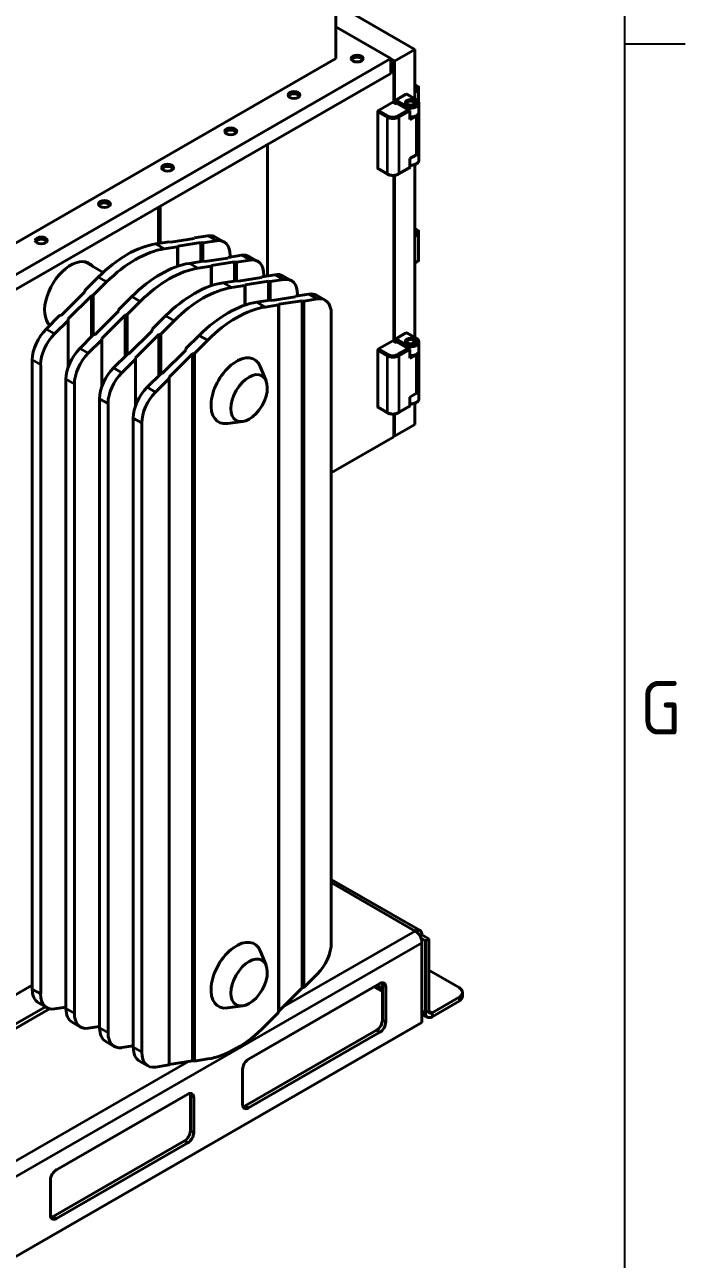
# Model space of a CAD drawing. Header units: millimetres. Extents: x 0 to 4205, y 0 to 2970.
# Drawn here: x 3937.1 to 4122, y 2258.7 to 2604.1 of the extents above; entities that cross this region are included whole.
import ezdxf

# ---------------------------------------------------------------- set-up
doc = ezdxf.new("R2010")
doc.units = ezdxf.units.MM
doc.header["$LTSCALE"] = 5
doc.layers.get('0').update_dxf_attribs({"color": 3, "lineweight": 25})
for name, color, linetype, lineweight in [('가시적인 것(ISO)', 3, 'Continuous', 40), ('가시적인 좁은 것(ISO)', 3, 'Continuous', 35), ('경계(ISO)', 7, 'Continuous', 25)]:
    doc.layers.add(name, color=color, linetype=linetype, lineweight=lineweight)
doc.styles.add('문자 텍스트_M2B', font='isocp.shx')

# ---------------------------------------------------------------- blocks, each defined once
blk = doc.blocks.new('경계 Default Border')
at = {"layer": '경계(ISO)'}
blk.add_line((821, 519.75), (824.4, 519.75), dxfattribs=at)
at = {"layer": '경계(ISO)', "flags": 128}
blk.add_lwpolyline([(20, 20), (20, 574), (821, 574), (821, 20), (20, 20)], dxfattribs=at)
at = {"layer": '경계(ISO)', "color": 2, "insert": (821.878, 481.096), "char_height": 3, "attachment_point": 7, "style": '문자 텍스트_M2B'}
blk.add_mtext('G', dxfattribs=at)

msp = doc.modelspace()

# ---------------------------------------------------------------- linework, layer by layer
at = {"layer": '가시적인 것(ISO)'}
for p, q in [((4024.184, 2594.64), (4024.184, 2661.791)), ((4046.317, 2597.151), (4024.184, 2609.897)), ((4024.184, 2603.517), (4039.599, 2594.64)), ((4024.184, 2594.64), (3924.105, 2537.008)), ((4039.599, 2594.64), (3924.105, 2528.131)), ((4039.599, 2594.64), (4039.599, 2590.47)), ((4039.599, 2594.505), (4040.66, 2593.894)), ((4039.599, 2594.233), (4040.424, 2593.758)), ((4040.66, 2593.894), (4046.317, 2597.151)), ((4046.317, 2583.377), (4046.317, 2597.151)), ((4039.599, 2593.283), (4040.424, 2593.758)), ((4040.424, 2593.758), (4040.424, 2582.314)), ((4040.66, 2582.179), (4040.66, 2593.894)), ((4039.599, 2590.47), (3924.105, 2523.962)), ((4046.883, 2587.001), (4046.317, 2587.328)), ((4040.895, 2582.993), (4043.724, 2584.621)), ((4043.96, 2584.622), (4041.131, 2582.993)), ((4043.724, 2584.621), (4043.841, 2584.554)), ((4044.126, 2584.638), (4046.719, 2583.145)), ((4047.344, 2586.734), (4046.883, 2587.001)), ((4047.377, 2586.677), (4047.377, 2585.758)), ((4047.377, 2582.47), (4047.377, 2585.758)), ((4040.188, 2582.45), (4036.181, 2580.143)), ((4041.131, 2581.907), (4040.188, 2582.45)), ((4040.895, 2582.585), (4040.895, 2582.993)), ((4040.895, 2582.993), (4041.034, 2582.913)), ((4040.895, 2582.585), (4040.895, 2582.043)), ((4041.367, 2582.043), (4041.131, 2581.907)), ((4044.764, 2580.199), (4041.533, 2582.059)), ((4044.428, 2582.584), (4044.192, 2582.447)), ((4045.848, 2582.584), (4046.085, 2582.447)), ((4047.471, 2579.63), (4047.471, 2582.042)), ((4035.946, 2579.735), (4035.946, 2563.929)), ((4044.902, 2577.553), (4044.902, 2580.006)), ((4046.788, 2578.639), (4044.902, 2577.553)), ((4047.471, 2579.589), (4047.471, 2568.689)), ((4005.069, 2570.586), (4005.069, 2533.825)), ((4044.902, 2566.653), (4046.788, 2567.739)), ((4044.902, 2564.2), (4044.902, 2566.653)), ((4047.471, 2566.236), (4047.471, 2568.648)), ((4036.015, 2563.775), (4038.608, 2562.282)), ((4044.764, 2564.007), (4041.769, 2562.282)), ((4046.317, 2516.61), (4046.317, 2564.948)), ((4040.424, 2561.908), (4040.424, 2515.548)), ((4040.66, 2515.412), (4040.66, 2561.93)), ((3975.076, 2542.957), (3975.076, 2553.314)), ((4046.883, 2546.669), (4046.317, 2546.995)), ((4047.344, 2546.402), (4046.883, 2546.669)), ((4047.377, 2546.344), (4047.377, 2545.426)), ((3973.839, 2542.765), (3977.562, 2543.343)), ((3978.079, 2543.251), (3977.562, 2543.343)), ((3984.588, 2544.26), (3978.079, 2543.251)), ((3979.964, 2542.165), (3986.474, 2543.174)), ((3984.633, 2544.439), (3984.588, 2544.26)), ((3984.633, 2544.439), (3988.416, 2545.026)), ((3986.474, 2543.174), (3986.474, 2537.833)), ((3986.474, 2543.174), (3986.99, 2543.082)), ((3990.773, 2543.668), (3986.99, 2543.082)), ((3986.99, 2543.082), (3986.99, 2537.913)), ((3992.917, 2543.327), (3990.56, 2544.684)), ((4047.377, 2538.113), (4047.377, 2545.426)), ((3979.919, 2541.985), (3976.196, 2541.408)), ((3979.919, 2541.985), (3979.964, 2542.165)), ((3979.919, 2536.501), (3979.919, 2541.985)), ((3979.964, 2536.517), (3979.964, 2542.165)), ((3994.016, 2538.83), (3987.507, 2537.821)), ((3994.061, 2539.01), (3994.016, 2538.83)), ((3994.061, 2539.01), (3997.845, 2539.596)), ((3994.651, 2539.101), (3994.651, 2539.499)), ((4002.345, 2537.898), (3999.988, 2539.255)), ((3959.102, 2534.807), (3954.31, 2537.567)), ((3983.267, 2537.336), (3986.99, 2537.913)), ((3989.347, 2536.556), (3985.624, 2535.979)), ((3987.507, 2537.821), (3986.99, 2537.913)), ((3989.347, 2536.556), (3989.393, 2536.735)), ((3989.347, 2531.072), (3989.347, 2536.556)), ((3989.393, 2536.735), (3995.902, 2537.745)), ((3989.393, 2531.087), (3989.393, 2536.735)), ((3995.902, 2537.745), (3995.902, 2532.404)), ((3995.902, 2537.745), (3996.418, 2537.652)), ((4000.202, 2538.239), (3996.418, 2537.652)), ((3996.418, 2537.652), (3996.418, 2532.484)), ((4046.883, 2537.789), (4046.317, 2537.463)), ((4047.344, 2538.056), (4046.883, 2537.789)), ((3953.992, 2529.769), (3957.716, 2533.481)), ((3960.073, 2532.123), (3956.349, 2528.412)), ((3992.695, 2531.907), (3996.418, 2532.484)), ((3996.935, 2532.392), (3996.418, 2532.484)), ((4003.444, 2533.401), (3996.935, 2532.392)), ((3998.821, 2531.306), (4005.33, 2532.315)), ((4003.49, 2533.58), (4003.444, 2533.401)), ((4003.49, 2533.58), (4007.273, 2534.167)), ((4004.079, 2533.672), (4004.079, 2534.07)), ((4005.33, 2532.315), (4005.33, 2526.975)), ((4005.33, 2532.315), (4005.847, 2532.223)), ((4009.63, 2532.81), (4005.847, 2532.223)), ((4005.847, 2532.223), (4005.847, 2527.055)), ((4011.773, 2532.469), (4009.416, 2533.826)), ((3953.947, 2529.354), (3947.438, 2522.866)), ((3953.992, 2529.769), (3953.947, 2529.354)), ((3955.832, 2528.268), (3956.349, 2528.412)), ((3956.349, 2528.412), (3956.349, 2517.293)), ((3998.775, 2531.127), (3995.052, 2530.549)), ((3998.775, 2531.127), (3998.821, 2531.306)), ((3998.775, 2525.643), (3998.775, 2531.127)), ((3998.821, 2525.658), (3998.821, 2531.306)), ((4012.918, 2528.151), (4016.701, 2528.738)), ((4013.507, 2528.243), (4013.507, 2528.64)), ((3949.323, 2521.78), (3955.832, 2528.268)), ((3955.832, 2528.268), (3955.832, 2516.778)), ((3963.42, 2524.34), (3967.144, 2528.051)), ((3969.501, 2526.694), (3965.777, 2522.983)), ((4002.123, 2526.478), (4005.847, 2527.055)), ((4008.204, 2525.698), (4004.48, 2525.12)), ((4006.363, 2526.963), (4005.847, 2527.055)), ((4012.872, 2527.972), (4006.363, 2526.963)), ((4008.204, 2525.698), (4008.249, 2525.877)), ((4008.204, 2327.732), (4008.204, 2525.698)), ((4008.249, 2525.877), (4014.758, 2526.886)), ((4008.249, 2328.147), (4008.249, 2525.877)), ((4012.918, 2528.151), (4012.872, 2527.972)), ((4014.758, 2526.886), (4014.758, 2334.635)), ((4014.758, 2526.886), (4015.275, 2526.794)), ((4019.058, 2527.38), (4015.275, 2526.794)), ((4015.275, 2526.794), (4015.275, 2334.779)), ((4021.201, 2527.039), (4018.844, 2528.397)), ((3943.138, 2518.951), (3946.921, 2522.722)), ((3947.438, 2522.866), (3946.921, 2522.722)), ((3949.278, 2521.365), (3949.323, 2521.78)), ((3949.323, 2508.328), (3949.323, 2521.78)), ((3963.375, 2523.925), (3956.866, 2517.437)), ((3958.751, 2516.351), (3965.261, 2522.839)), ((3963.42, 2524.34), (3963.375, 2523.925)), ((3965.261, 2522.839), (3965.777, 2522.983)), ((3965.261, 2522.839), (3965.261, 2511.348)), ((3965.777, 2522.983), (3965.777, 2511.863)), ((3972.848, 2518.911), (3976.572, 2522.622)), ((4022.935, 2347.185), (4022.935, 2523.211)), ((3944.268, 2520.078), (3944.246, 2520.091)), ((3949.278, 2521.365), (3945.495, 2517.594)), ((3949.278, 2508.196), (3949.278, 2521.365)), ((3972.803, 2518.495), (3966.294, 2512.008)), ((3972.848, 2518.911), (3972.803, 2518.495)), ((3978.929, 2521.265), (3975.205, 2517.554)), ((3952.566, 2513.522), (3956.349, 2517.293)), ((3958.706, 2515.935), (3954.923, 2512.165)), ((3956.866, 2517.437), (3956.349, 2517.293)), ((3958.706, 2515.935), (3958.751, 2516.351)), ((3958.706, 2502.767), (3958.706, 2515.935)), ((3958.751, 2502.899), (3958.751, 2516.351)), ((3968.179, 2510.922), (3974.689, 2517.409)), ((3974.689, 2517.409), (3975.205, 2517.554)), ((3974.689, 2517.409), (3974.689, 2505.919)), ((3975.205, 2517.554), (3975.205, 2506.434)), ((3982.276, 2513.482), (3986, 2517.193)), ((3988.357, 2515.836), (3984.633, 2512.124)), ((4040.188, 2515.684), (4036.181, 2513.376)), ((4041.131, 2515.141), (4040.188, 2515.684)), ((4040.895, 2516.226), (4043.724, 2517.855)), ((4040.895, 2515.819), (4040.895, 2516.226)), ((4040.895, 2516.226), (4041.034, 2516.147)), ((4040.895, 2515.819), (4040.895, 2515.277)), ((4043.96, 2517.856), (4041.131, 2516.227)), ((4041.367, 2515.277), (4041.131, 2515.141)), ((4044.764, 2513.433), (4041.533, 2515.293)), ((4043.724, 2517.855), (4043.841, 2517.787)), ((4044.126, 2517.872), (4046.719, 2516.379)), ((4044.428, 2515.817), (4044.192, 2515.68)), ((4045.848, 2515.817), (4046.085, 2515.68)), ((4047.471, 2512.864), (4047.471, 2515.276)), ((3961.994, 2508.093), (3965.777, 2511.863)), ((3966.294, 2512.008), (3965.777, 2511.863)), ((3982.231, 2513.066), (3975.722, 2506.578)), ((3977.607, 2505.492), (3984.117, 2511.98)), ((3982.276, 2513.482), (3982.231, 2513.066)), ((3984.117, 2511.98), (3984.633, 2512.124)), ((3984.117, 2511.98), (3984.117, 2314.251)), ((3984.633, 2512.124), (3984.633, 2314.158)), ((4035.946, 2512.968), (4035.946, 2497.162)), ((4044.902, 2510.787), (4044.902, 2513.24)), ((4046.788, 2511.873), (4044.902, 2510.787)), ((4047.471, 2512.823), (4047.471, 2501.922)), ((3939.261, 2334.29), (3939.261, 2510.317)), ((3941.618, 2508.959), (3941.618, 2332.933)), ((3968.134, 2510.506), (3964.351, 2506.735)), ((3968.134, 2510.506), (3968.179, 2510.922)), ((3968.134, 2497.338), (3968.134, 2510.506)), ((3968.179, 2497.469), (3968.179, 2510.922)), ((4004.706, 2504.488), (4003.076, 2508.466)), ((3948.689, 2328.861), (3948.689, 2504.887)), ((3971.422, 2502.664), (3975.205, 2506.434)), ((3977.562, 2505.077), (3973.779, 2501.306)), ((3975.722, 2506.578), (3975.205, 2506.434)), ((3977.562, 2505.077), (3977.607, 2505.492)), ((3977.562, 2313.062), (3977.562, 2505.077)), ((3977.607, 2313.241), (3977.607, 2505.492)), ((3951.046, 2503.53), (3951.046, 2327.503)), ((4044.902, 2499.886), (4046.788, 2500.972)), ((4047.471, 2499.47), (4047.471, 2501.881)), ((3958.117, 2323.431), (3958.117, 2499.458)), ((3960.474, 2498.101), (3960.474, 2322.074)), ((4044.902, 2497.434), (4044.902, 2499.886)), ((4046.317, 2492.233), (4046.317, 2498.181)), ((3967.545, 2318.002), (3967.545, 2494.029)), ((4036.015, 2497.009), (4038.608, 2495.516)), ((4040.424, 2495.142), (4040.424, 2488.839)), ((4040.66, 2488.975), (4040.66, 2495.164)), ((4044.764, 2497.241), (4041.769, 2495.516)), ((3969.902, 2492.671), (3969.902, 2316.645)), ((3998.152, 2493.107), (3993.893, 2492.519)), ((4040.66, 2488.975), (4046.317, 2492.233)), ((4022.935, 2478.768), (4040.424, 2488.839)), ((4040.424, 2489.111), (4040.66, 2488.975)), ((4047.765, 2350.67), (4022.935, 2364.968)), ((4047.77, 2349.128), (4048.32, 2349.445)), ((4048.32, 2349.445), (4050.206, 2348.359)), ((4049.263, 2347.816), (4048.07, 2348.503)), ((4048.32, 2347.273), (4048.32, 2324.927)), ((4050.206, 2348.359), (4049.263, 2347.816)), ((4049.263, 2327.65), (4049.263, 2347.816)), ((4050.206, 2328.193), (4050.206, 2348.359)), ((4004.706, 2340.979), (4003.076, 2344.957)), ((4015.275, 2334.779), (4019.058, 2338.55)), ((4058.691, 2334.703), (4050.206, 2339.59)), ((3925.613, 2327.523), (3939.261, 2335.382)), ((3999.765, 2314.679), (4036.535, 2335.853)), ((4037.242, 2325.628), (4037.242, 2335.439)), ((4014.758, 2334.635), (4008.249, 2328.147)), ((4015.275, 2334.779), (4014.758, 2334.635)), ((4034.99, 2334.964), (4037.242, 2333.666)), ((4038.185, 2334.896), (4038.185, 2325.085)), ((4058.691, 2331.989), (4051.149, 2327.645)), ((4059.667, 2333.346), (4059.667, 2332.256)), ((3942.926, 2329.349), (3924.812, 2318.918)), ((3924.812, 2317.692), (3944.109, 2328.804)), ((3943.352, 2329.104), (3940.995, 2330.462)), ((3945.495, 2328.763), (3948.689, 2329.259)), ((3998.152, 2329.597), (3993.893, 2329.01)), ((4008.249, 2328.147), (4008.204, 2327.732)), ((4051.149, 2326.555), (4058.691, 2330.899)), ((4048.32, 2324.927), (3934.24, 2259.232)), ((3952.78, 2323.675), (3950.423, 2325.032)), ((4004.48, 2324.02), (4008.204, 2327.732)), ((4048.32, 2327.287), (4049.818, 2326.425)), ((3954.923, 2323.334), (3958.117, 2323.829)), ((3998.823, 2301.596), (4035.592, 2322.771)), ((4036.535, 2322.228), (3999.765, 2301.053)), ((3962.208, 2318.246), (3959.851, 2319.603)), ((3964.351, 2317.905), (3967.545, 2318.4)), ((3984.633, 2314.158), (3988.357, 2314.736)), ((3971.636, 2312.817), (3969.279, 2314.174)), ((3973.779, 2312.476), (3977.562, 2313.062)), ((3977.607, 2313.241), (3977.562, 2313.062)), ((3984.117, 2314.251), (3977.607, 2313.241)), ((3984.633, 2314.158), (3984.117, 2314.251)), ((3998.116, 2302.011), (3998.116, 2311.822)), ((3946.025, 2283.732), (3982.795, 2304.907)), ((3983.502, 2294.681), (3983.502, 2304.492)), ((3984.445, 2303.949), (3984.445, 2294.139)), ((3945.082, 2270.65), (3981.852, 2291.824)), ((3982.795, 2291.281), (3946.025, 2270.107)), ((3944.375, 2271.064), (3944.375, 2280.875))]:
    msp.add_line(p, q, dxfattribs=at)
for centre, start, end in [((4046.85, 2586.944), 59.92841, 60.06401), ((4047.311, 2586.677), 0, 59.92841), ((4046.85, 2546.611), 59.92841, 60.06401), ((4047.311, 2546.344), 0, 59.92841), ((4047.311, 2538.113), 300.07159, 0)]:
    msp.add_arc(centre, 0.0667, start, end, dxfattribs=at)
for centre, major_axis, ratio in [((4030.171, 2594.64), (-1.667, 0), 0.5758617), ((4012.493, 2584.46), (-1.667, 0), 0.5758617), ((4045.138, 2582.314), (1.5, 0), 0.5758617), ((4045.138, 2582.178), (1, 0), 0.5758617), ((3994.816, 2574.28), (-1.667, 0), 0.5758617), ((3977.138, 2564.1), (-1.667, 0), 0.5758617), ((3959.46, 2553.92), (-1.667, 0), 0.5758617), ((3941.783, 2543.74), (-1.667, 0), 0.5758617), ((4045.138, 2515.548), (1.5, 0), 0.5758617), ((4045.138, 2515.412), (1, 0), 0.5758617), ((3999.954, 2499.647), (-3.591, -6.236), 0.5780931), ((3999.954, 2336.137), (-3.591, -6.236), 0.5780931)]:
    msp.add_ellipse(centre, major_axis=major_axis, ratio=ratio, dxfattribs=at)
for centre, major_axis, ratio, start_param, end_param in [((4030.171, 2594.013), (-1.667, 0), 0.5758617, 3.4742221, 5.9505558), ((4030.171, 2594.013), (1.667, 0), 0.5758617, 0.3326295, 2.8089632), ((4012.493, 2583.833), (-1.667, 0), 0.5758617, 3.4742221, 5.9505558), ((4012.493, 2583.833), (1.667, 0), 0.5758617, 0.3326295, 2.8089632), ((4043.96, 2584.349), (0.166, 0.289), 0.5780931, 0, 0.7834645), ((4041.131, 2582.721), (-0.166, -0.289), 0.5780931, 3.9250571, 5.4958534), ((4041.367, 2581.77), (0.166, 0.289), 0.5780931, 0, 0.7834645), ((4045.138, 2582.178), (-1.333, 0), 0.5758617, 2.4212129, 7.0035651), ((4045.138, 2581.906), (-1.333, 0), 0.5758617, 5.5016397, 6.1047787), ((4044.431, 2580.006), (-0.471, 0), 0.5780931, 3.1415927, 4.712389), ((4045.138, 2581.906), (1.333, 0), 0.5758617, 0.1784066, 0.7815456), ((4036.181, 2579.87), (-0.166, -0.289), 0.5780931, 3.9250571, 5.4958534), ((4045.138, 2579.63), (2.333, 0), 0.5758617, 4.6112011, 6.2831853), ((4045.138, 2579.589), (2.333, 0), 0.5758617, 5.4977871, 6.2983969), ((3994.816, 2573.653), (-1.667, 0), 0.5758617, 3.4742221, 5.9505558), ((3994.816, 2573.653), (1.667, 0), 0.5758617, 0.3326295, 2.8089632), ((4045.138, 2568.648), (2.333, 0), 0.5758617, 5.2899931, 6.2983969), ((4045.138, 2568.689), (2.333, 0), 0.5758617, 5.4977871, 6.2831853), ((3977.138, 2563.473), (-1.667, 0), 0.5758617, 3.4742221, 5.9505558), ((3977.138, 2563.473), (1.667, 0), 0.5758617, 0.3326295, 2.8089632), ((4036.181, 2564.064), (-0.166, -0.289), 0.5780931, 5.4958534, 6.2831853), ((4044.431, 2564.2), (-0.471, 0), 0.5780931, 2.3542608, 3.1415927), ((3959.46, 2553.294), (-1.667, 0), 0.5758617, 3.4742221, 5.9505558), ((3959.46, 2553.294), (1.667, 0), 0.5758617, 0.3326295, 2.8089632), ((3941.783, 2543.114), (-1.667, 0), 0.5758617, 3.4742221, 5.9505558), ((3941.783, 2543.114), (1.667, 0), 0.5758617, 0.3326295, 2.8089632), ((3965.777, 2512.515), (16.634, 28.886), 0.5780931, 0.4343986, 1.1325303), ((3986.401, 2537.463), (4.159, 7.222), 0.5780931, 0, 0.4343986), ((3988.758, 2536.106), (4.159, 7.222), 0.5780931, 5.4958534, 6.7175839), ((3968.134, 2511.158), (-16.634, -28.886), 0.5780931, 3.5759913, 4.274123), ((3995.829, 2532.034), (4.159, 7.222), 0.5780931, 0, 0.4343986), ((3950.032, 2528.395), (-5.157, -8.955), 0.5780931, 2.9211761, 6.135051), ((3949.278, 2528.829), (5.032, 8.738), 0.5780931, 0, 0.0935862), ((3949.278, 2528.829), (5.157, 8.955), 0.5780931, 6.0627687, 6.2102698), ((3975.205, 2507.086), (16.634, 28.886), 0.5780931, 0.4343986, 1.1325303), ((3977.562, 2505.728), (-16.634, -28.886), 0.5780931, 3.5759913, 4.274123), ((3998.186, 2530.676), (4.159, 7.222), 0.5780931, 5.4958534, 6.7175839), ((3984.633, 2501.656), (16.634, 28.886), 0.5780931, 0.4343986, 1.1325303), ((4005.257, 2526.604), (4.159, 7.222), 0.5780931, 0, 0.4343986), ((4007.614, 2525.247), (4.159, 7.222), 0.5780931, 5.4958534, 6.7175839), ((3986.99, 2500.299), (-16.634, -28.886), 0.5780931, 3.5759913, 4.274123), ((4014.685, 2521.175), (4.159, 7.222), 0.5780931, 0, 0.4343986), ((3994.061, 2496.227), (16.634, 28.886), 0.5780931, 0.4343986, 1.1325303), ((3996.418, 2494.87), (-16.634, -28.886), 0.5780931, 3.5759913, 4.274123), ((4017.042, 2519.818), (4.159, 7.222), 0.5780931, 5.4958534, 6.7175839), ((3945.153, 2513.71), (4.159, 7.222), 0.5780931, 1.1325303, 2.3542608), ((3949.278, 2528.829), (-5.032, -8.738), 0.5780931, 6.1895991, 6.2831853), ((3947.51, 2512.353), (-4.159, -7.222), 0.5780931, 4.274123, 5.4958534), ((4041.131, 2515.954), (-0.166, -0.289), 0.5780931, 3.9250571, 5.4958534), ((4041.367, 2515.004), (0.166, 0.289), 0.5780931, 0, 0.7834645), ((4045.138, 2515.412), (-1.333, 0), 0.5758617, 2.4212129, 7.0035651), ((4045.138, 2515.139), (-1.333, 0), 0.5758617, 5.5016397, 6.1047787), ((4043.96, 2517.583), (0.166, 0.289), 0.5780931, 0, 0.7834645), ((4045.138, 2515.139), (1.333, 0), 0.5758617, 0.1784066, 0.7815456), ((3954.581, 2508.281), (4.159, 7.222), 0.5780931, 1.1325303, 2.3542608), ((3956.938, 2506.923), (-4.159, -7.222), 0.5780931, 4.274123, 5.4958534), ((3996.418, 2501.683), (-5.032, -8.738), 0.5780931, 2.7201942, 6.7045838), ((4036.181, 2513.104), (-0.166, -0.289), 0.5780931, 3.9250571, 5.4958534), ((4044.431, 2513.24), (-0.471, 0), 0.5780931, 3.1415927, 4.712389), ((4045.138, 2512.864), (2.333, 0), 0.5758617, 4.6112011, 6.2831853), ((4045.138, 2512.823), (2.333, 0), 0.5758617, 5.4977871, 6.2983969), ((3964.009, 2502.851), (4.159, 7.222), 0.5780931, 1.1325303, 2.3542608), ((3966.366, 2501.494), (-4.159, -7.222), 0.5780931, 4.274123, 5.4958534), ((3973.437, 2497.422), (4.159, 7.222), 0.5780931, 1.1325303, 2.3542608), ((3975.795, 2496.065), (-4.159, -7.222), 0.5780931, 4.274123, 5.4958534), ((4045.138, 2501.881), (2.333, 0), 0.5758617, 5.2899931, 6.2983969), ((4045.138, 2501.922), (2.333, 0), 0.5758617, 5.4977871, 6.2831853), ((4044.431, 2497.434), (-0.471, 0), 0.5780931, 2.3542608, 3.1415927), ((4036.181, 2497.298), (-0.166, -0.289), 0.5780931, 5.4958534, 6.2831853), ((4046.434, 2348.359), (1.331, 2.311), 0.5780931, 5.4958534, 7.0666498), ((4046.434, 2348.359), (1.331, -2.311), 0.5780931, 0.7873319, 2.3581282), ((3996.418, 2338.173), (-5.032, -8.738), 0.5780931, 2.7201942, 6.7045838), ((4017.042, 2343.791), (4.159, 7.222), 0.5780931, 4.274123, 5.4958534), ((4036.535, 2333.946), (1.164, 2.022), 0.5780931, 5.4958534, 7.0666498), ((4035.592, 2334.489), (1.164, 2.022), 0.5780931, 5.4958534, 5.8680848), ((3945.153, 2337.683), (-4.159, -7.222), 0.5780931, 5.4958534, 6.2831853), ((3947.51, 2336.326), (-4.159, -7.222), 0.5780931, 5.4958534, 6.7175839), ((4056.334, 2333.346), (3.333, 0), 0.5758617, 5.4977871, 7.0685835), ((4056.334, 2332.256), (3.333, 0), 0.5758617, 5.4977871, 6.2831853), ((3954.581, 2332.254), (-4.159, -7.222), 0.5780931, 5.4958534, 6.2831853), ((4051.149, 2328.735), (-0.665, -1.155), 0.5780931, 5.4958534, 7.0666498), ((3956.938, 2330.897), (-4.159, -7.222), 0.5780931, 5.4958534, 6.7175839), ((4035.592, 2324.678), (1.164, 2.022), 0.5780931, 3.9250571, 5.4958534), ((4036.535, 2324.135), (-1.164, -2.022), 0.5780931, 0.7834645, 2.3542608), ((4051.149, 2328.735), (-1.331, -2.311), 0.5780931, 5.4958534, 7.0666498), ((3964.009, 2326.825), (-4.159, -7.222), 0.5780931, 5.4958534, 6.2831853), ((3966.366, 2325.467), (-4.159, -7.222), 0.5780931, 5.4958534, 6.7175839), ((3996.418, 2344.986), (16.634, 28.886), 0.5780931, 3.5759913, 4.274123), ((3973.437, 2321.395), (-4.159, -7.222), 0.5780931, 5.4958534, 6.2831853), ((3975.795, 2320.038), (-4.159, -7.222), 0.5780931, 5.4958534, 6.7175839), ((3999.765, 2312.772), (1.164, 2.022), 0.5780931, 0.7834645, 2.3542608), ((3982.795, 2302.999), (1.164, 2.022), 0.5780931, 5.4958534, 7.0666498), ((3981.852, 2303.542), (1.164, 2.022), 0.5780931, 5.4958534, 5.8680848), ((3999.765, 2302.961), (-1.164, -2.022), 0.5780931, 5.4958534, 7.0666498), ((3998.823, 2303.504), (1.164, 2.022), 0.5780931, 3.5566932, 3.9250571), ((3981.852, 2293.731), (1.164, 2.022), 0.5780931, 3.9250571, 5.4958534), ((3982.795, 2293.188), (-1.164, -2.022), 0.5780931, 0.7834645, 2.3542608), ((3946.025, 2281.825), (1.164, 2.022), 0.5780931, 0.7834645, 2.3542608), ((3946.025, 2272.014), (-1.164, -2.022), 0.5780931, 5.4958534, 7.0666498), ((3945.082, 2272.557), (1.164, 2.022), 0.5780931, 3.5566932, 3.9250571)]:
    msp.add_ellipse(centre, major_axis=major_axis, ratio=ratio, start_param=start_param, end_param=end_param, dxfattribs=at)
for points, knots in [([(4046.719, 2583.145), (4046.806, 2583.095), (4046.888, 2583.04), (4047.039, 2582.92), (4047.108, 2582.855), (4047.231, 2582.716), (4047.286, 2582.641), (4047.375, 2582.482), (4047.411, 2582.398), (4047.459, 2582.223), (4047.471, 2582.133), (4047.471, 2582.042)], [0, 0, 0, 0, 0.15707963, 0.15707963, 0.31415927, 0.31415927, 0.4712389, 0.4712389, 0.62831853, 0.62831853, 0.78539816, 0.78539816, 0.78539816, 0.78539816]), ([(4044.902, 2564.758), (4044.909, 2564.758), (4044.915, 2564.758), (4045.169, 2564.743), (4045.419, 2564.753), (4045.905, 2564.822), (4046.139, 2564.88), (4046.572, 2565.044), (4046.77, 2565.15), (4047.104, 2565.405), (4047.241, 2565.555), (4047.417, 2565.873), (4047.465, 2566.036), (4047.471, 2566.214), (4047.471, 2566.225), (4047.471, 2566.236)], [3.8192886, 3.8192886, 3.8192886, 3.8192886, 3.8280029, 3.8280029, 4.1677481, 4.1677481, 4.5083377, 4.5083377, 4.8525934, 4.8525934, 5.1901133, 5.1901133, 5.4784166, 5.4784166, 5.4977871, 5.4977871, 5.4977871, 5.4977871]), ([(4038.608, 2562.282), (4038.782, 2562.182), (4038.978, 2562.101), (4039.396, 2561.978), (4039.618, 2561.937), (4040.072, 2561.895), (4040.304, 2561.895), (4040.759, 2561.937), (4040.981, 2561.978), (4041.399, 2562.101), (4041.595, 2562.182), (4041.769, 2562.282)], [3.1415927, 3.1415927, 3.1415927, 3.1415927, 3.4557519, 3.4557519, 3.7699112, 3.7699112, 4.0840704, 4.0840704, 4.3982297, 4.3982297, 4.712389, 4.712389, 4.712389, 4.712389]), ([(4046.719, 2516.379), (4046.806, 2516.329), (4046.888, 2516.274), (4047.039, 2516.154), (4047.108, 2516.089), (4047.231, 2515.95), (4047.286, 2515.875), (4047.375, 2515.716), (4047.411, 2515.632), (4047.459, 2515.457), (4047.471, 2515.366), (4047.471, 2515.276)], [0, 0, 0, 0, 0.15707963, 0.15707963, 0.31415927, 0.31415927, 0.4712389, 0.4712389, 0.62831853, 0.62831853, 0.78539816, 0.78539816, 0.78539816, 0.78539816]), ([(4044.902, 2497.992), (4044.909, 2497.992), (4044.915, 2497.991), (4045.169, 2497.977), (4045.419, 2497.987), (4045.905, 2498.055), (4046.139, 2498.114), (4046.572, 2498.278), (4046.77, 2498.383), (4047.104, 2498.639), (4047.241, 2498.788), (4047.417, 2499.106), (4047.465, 2499.27), (4047.471, 2499.447), (4047.471, 2499.459), (4047.471, 2499.47)], [3.8192886, 3.8192886, 3.8192886, 3.8192886, 3.8280029, 3.8280029, 4.1677481, 4.1677481, 4.5083377, 4.5083377, 4.8525934, 4.8525934, 5.1901133, 5.1901133, 5.4784166, 5.4784166, 5.4977871, 5.4977871, 5.4977871, 5.4977871]), ([(4038.608, 2495.516), (4038.782, 2495.416), (4038.978, 2495.335), (4039.396, 2495.212), (4039.618, 2495.171), (4040.072, 2495.129), (4040.304, 2495.129), (4040.759, 2495.171), (4040.981, 2495.212), (4041.399, 2495.335), (4041.595, 2495.416), (4041.769, 2495.516)], [3.1415927, 3.1415927, 3.1415927, 3.1415927, 3.4557519, 3.4557519, 3.7699112, 3.7699112, 4.0840704, 4.0840704, 4.3982297, 4.3982297, 4.712389, 4.712389, 4.712389, 4.712389])]:
    msp.add_open_spline(points, degree=3, knots=knots, dxfattribs=at)
at = {"layer": '가시적인 좁은 것(ISO)'}
for p, q in [((4046.85, 2586.998), (4046.317, 2587.305)), ((4046.552, 2583.129), (4043.96, 2584.622)), ((4046.317, 2585.993), (4046.85, 2586.3)), ((4046.317, 2585.938), (4046.883, 2586.265)), ((4047.344, 2585.778), (4046.317, 2585.186)), ((4047.358, 2585.731), (4046.317, 2585.132)), ((4046.85, 2586.3), (4046.85, 2586.998)), ((4047.344, 2585.778), (4046.883, 2586.265)), ((4047.358, 2586.715), (4046.897, 2586.982)), ((4046.897, 2586.284), (4046.897, 2586.982)), ((4047.358, 2585.797), (4046.897, 2586.284)), ((4047.358, 2586.715), (4047.358, 2585.797)), ((4047.358, 2582.511), (4047.358, 2585.731)), ((4043.488, 2581.092), (4040.895, 2582.585)), ((4041.131, 2582.993), (4043.724, 2581.5)), ((4044.431, 2580.278), (4041.367, 2582.043)), ((4044.431, 2580.278), (4041.603, 2578.65)), ((4043.488, 2580.934), (4043.488, 2581.092)), ((4038.538, 2578.241), (4035.946, 2579.735)), ((4036.181, 2580.143), (4038.774, 2578.65)), ((4038.538, 2578.241), (4038.538, 2562.436)), ((4044.902, 2580.006), (4041.838, 2578.241)), ((4041.838, 2578.241), (4041.838, 2562.436)), ((4046.788, 2567.739), (4046.788, 2578.639)), ((4035.946, 2563.929), (4038.538, 2562.436)), ((4041.838, 2562.436), (4044.902, 2564.2)), ((3974.451, 2552.954), (3974.451, 2542.86)), ((4046.85, 2546.666), (4046.317, 2546.973)), ((4046.317, 2545.66), (4046.85, 2545.967)), ((4046.317, 2545.606), (4046.883, 2545.932)), ((4046.85, 2545.967), (4046.85, 2546.666)), ((4047.344, 2545.445), (4046.883, 2545.932)), ((4047.358, 2546.383), (4046.897, 2546.65)), ((4046.897, 2545.951), (4046.897, 2546.65)), ((4047.358, 2545.465), (4046.897, 2545.951)), ((4047.358, 2546.383), (4047.358, 2545.465)), ((3973.839, 2542.765), (3976.196, 2541.408)), ((3988.416, 2545.026), (3990.773, 2543.668)), ((4047.344, 2545.445), (4046.317, 2544.854)), ((4047.358, 2545.399), (4046.317, 2544.799)), ((4047.358, 2538.086), (4047.358, 2545.399)), ((3997.845, 2539.596), (4000.202, 2538.239)), ((3983.267, 2537.336), (3985.624, 2535.979)), ((4046.317, 2537.487), (4047.358, 2538.086)), ((4046.317, 2537.464), (4047.344, 2538.056)), ((4046.883, 2537.789), (4046.317, 2537.463)), ((4047.344, 2538.056), (4046.883, 2537.789)), ((3957.716, 2533.481), (3960.073, 2532.123)), ((3992.695, 2531.907), (3995.052, 2530.549)), ((4007.273, 2534.167), (4009.63, 2532.81)), ((4016.701, 2528.738), (4019.058, 2527.38)), ((3967.144, 2528.051), (3969.501, 2526.694)), ((4002.123, 2526.478), (4004.48, 2525.12)), ((3976.572, 2522.622), (3978.929, 2521.265)), ((3943.138, 2518.951), (3945.495, 2517.594)), ((3986, 2517.193), (3988.357, 2515.836)), ((4043.488, 2514.325), (4040.895, 2515.819)), ((4041.131, 2516.227), (4043.724, 2514.734)), ((4044.431, 2513.512), (4041.367, 2515.277)), ((4046.552, 2516.363), (4043.96, 2517.856)), ((3952.566, 2513.522), (3954.923, 2512.165)), ((4038.538, 2511.475), (4035.946, 2512.968)), ((4036.181, 2513.376), (4038.774, 2511.883)), ((4038.538, 2511.475), (4038.538, 2495.669)), ((4044.431, 2513.512), (4041.603, 2511.883)), ((4044.902, 2513.24), (4041.838, 2511.475)), ((4041.838, 2511.475), (4041.838, 2495.669)), ((4043.488, 2514.167), (4043.488, 2514.325)), ((4046.788, 2500.972), (4046.788, 2511.873)), ((3939.261, 2510.317), (3941.618, 2508.959)), ((3961.994, 2508.093), (3964.351, 2506.735)), ((3948.689, 2504.887), (3951.046, 2503.53)), ((3971.422, 2502.664), (3973.779, 2501.306)), ((3958.117, 2499.458), (3960.474, 2498.101)), ((4041.838, 2495.669), (4044.902, 2497.434)), ((3967.545, 2494.029), (3969.902, 2492.671)), ((4035.946, 2497.162), (4038.538, 2495.669)), ((4046.434, 2350.539), (4022.935, 2364.071)), ((4009.204, 2329.099), (4046.434, 2350.539)), ((4048.32, 2347.273), (3934.24, 2281.579)), ((4035.776, 2335.416), (4037.242, 2334.572)), ((4037.242, 2335.439), (4038.185, 2334.896)), ((3939.261, 2334.29), (3941.618, 2332.933)), ((4058.691, 2331.989), (4058.691, 2330.899)), ((3948.689, 2328.861), (3951.046, 2327.503)), ((4048.32, 2328.193), (4049.263, 2327.65)), ((4049.263, 2327.65), (4050.206, 2328.193)), ((4050.206, 2328.188), (4051.149, 2327.645)), ((4037.242, 2325.628), (4038.185, 2325.085)), ((4051.149, 2327.645), (4051.149, 2326.555)), ((3958.117, 2323.431), (3960.474, 2322.074)), ((4035.592, 2322.771), (4036.535, 2322.228)), ((3967.545, 2318.002), (3969.902, 2316.645)), ((3932.355, 2284.845), (3983.162, 2314.103)), ((3983.502, 2304.492), (3984.445, 2303.949)), ((3998.823, 2301.596), (3999.765, 2301.053)), ((3983.502, 2294.681), (3984.445, 2294.139)), ((3981.852, 2291.824), (3982.795, 2291.281)), ((3945.082, 2270.65), (3946.025, 2270.107))]:
    msp.add_line(p, q, dxfattribs=at)
for centre, major_axis, ratio, start_param, end_param in [((4046.85, 2586.944), (0.0333, 0.0578), 0.5780931, 0, 0.7834645), ((4046.85, 2586.944), (0.0667, 0), 0.8175471, 0.7853982, 1.5707963), ((4046.85, 2586.245), (0.0333, -0.0578), 0.5780931, 1.57273, 2.3581282), ((4046.85, 2586.245), (0.0667, 0), 0.8175471, 0.7853982, 1.5707963), ((4046.85, 2586.944), (0.0334, 0.0577), 0.6205787, 5.7371691, 6.2831853), ((4046.85, 2586.245), (0.0484, 0.0458), 0.1609789, 5.3098761, 5.8579045), ((4047.311, 2586.677), (0.0334, 0.0577), 0.6205787, 5.7371691, 6.2831853), ((4047.311, 2585.758), (0.0484, 0.0458), 0.1609789, 5.3098761, 5.8579045), ((4047.311, 2585.758), (-0.0333, 0.0578), 0.5780931, 3.9289245, 4.7143227), ((4047.311, 2586.677), (0.0667, 0), 0.8175471, 0, 0.7853982), ((4047.311, 2585.758), (0.0667, 0), 0.8175471, 0, 0.7853982), ((4047.311, 2585.758), (0.0667, 0), 0.5758617, 5.4977871, 6.2831853), ((4045.138, 2582.042), (2.333, 0), 0.5758617, 3.9269908, 6.2831853), ((4043.724, 2581.228), (0.166, 0.289), 0.5780931, 0.7834645, 2.3542608), ((4046.552, 2582.856), (0.166, 0.289), 0.5780931, 0, 0.7834645), ((4038.774, 2578.377), (-0.166, -0.289), 0.5780931, 3.9250571, 5.4958534), ((4040.188, 2579.192), (-2.333, 0), 0.5758617, 0.7853982, 2.3561945), ((4040.188, 2579.464), (-2, 0), 0.5758617, 0.7853982, 2.3561945), ((4041.603, 2578.377), (0.166, -0.289), 0.5780931, 0.7873319, 2.3581282), ((4045.138, 2566.236), (2.333, 0), 0.5758617, 4.6112011, 6.2831853), ((4038.774, 2562.571), (-0.166, -0.289), 0.5780931, 5.4958534, 6.2831853), ((4040.188, 2563.386), (2.333, 0), 0.5758617, 3.9269908, 5.4977871), ((4041.603, 2562.571), (0.166, -0.289), 0.5780931, 0, 0.7873319), ((4046.85, 2546.611), (0.0333, 0.0578), 0.5780931, 0, 0.7834645), ((4046.85, 2546.611), (0.0667, 0), 0.8175471, 0.7853982, 1.5707963), ((4046.85, 2545.913), (0.0333, -0.0578), 0.5780931, 1.57273, 2.3581282), ((4046.85, 2545.913), (0.0667, 0), 0.8175471, 0.7853982, 1.5707963), ((4046.85, 2546.611), (0.0334, 0.0577), 0.6205787, 5.7371691, 6.2831853), ((4046.85, 2545.913), (0.0484, 0.0458), 0.1609789, 5.3098761, 5.8579045), ((4047.311, 2546.344), (0.0334, 0.0577), 0.6205787, 5.7371691, 6.2831853), ((4047.311, 2546.344), (0.0667, 0), 0.8175471, 0, 0.7853982), ((4047.311, 2545.426), (0.0484, 0.0458), 0.1609789, 5.3098761, 5.8579045), ((4047.311, 2545.426), (-0.0333, 0.0578), 0.5780931, 3.9289245, 4.7143227), ((4047.311, 2545.426), (0.0667, 0), 0.8175471, 0, 0.7853982), ((4047.311, 2545.426), (0.0667, 0), 0.5758617, 5.4977871, 6.2831853), ((4047.311, 2538.113), (0.0333, -0.0578), 0.5780931, 0.0019337, 0.7873319), ((4047.311, 2538.113), (0.0334, -0.0577), 0.6205787, 6.2811731, 6.2831853), ((4047.311, 2538.113), (0.0667, 0), 0.5758617, 5.4977871, 6.2831853), ((4045.138, 2515.276), (2.333, 0), 0.5758617, 3.9269908, 6.2831853), ((4043.724, 2514.461), (0.166, 0.289), 0.5780931, 0.7834645, 2.3542608), ((4046.552, 2516.09), (0.166, 0.289), 0.5780931, 0, 0.7834645), ((4038.774, 2511.611), (-0.166, -0.289), 0.5780931, 3.9250571, 5.4958534), ((4040.188, 2512.425), (-2.333, 0), 0.5758617, 0.7853982, 2.3561945), ((4040.188, 2512.698), (-2, 0), 0.5758617, 0.7853982, 2.3561945), ((4041.603, 2511.611), (0.166, -0.289), 0.5780931, 0.7873319, 2.3581282), ((4045.138, 2499.47), (2.333, 0), 0.5758617, 4.6112011, 6.2831853), ((4038.774, 2495.805), (-0.166, -0.289), 0.5780931, 5.4958534, 6.2831853), ((4040.188, 2496.619), (2.333, 0), 0.5758617, 3.9269908, 5.4977871), ((4041.603, 2495.805), (0.166, -0.289), 0.5780931, 0, 0.7873319)]:
    msp.add_ellipse(centre, major_axis=major_axis, ratio=ratio, start_param=start_param, end_param=end_param, dxfattribs=at)
for points in [[(4043.724, 2581.5), (4043.805, 2581.453), (4043.892, 2581.411), (4043.986, 2581.373), (4043.992, 2581.37), (4043.998, 2581.368), (4044.005, 2581.365), (4044.098, 2581.328), (4044.196, 2581.296), (4044.299, 2581.269), (4044.314, 2581.265), (4044.328, 2581.261), (4044.344, 2581.257), (4044.437, 2581.234), (4044.532, 2581.215), (4044.63, 2581.201), (4044.662, 2581.196), (4044.695, 2581.191), (4044.728, 2581.187), (4044.863, 2581.171), (4045, 2581.163), (4045.138, 2581.163), (4045.259, 2581.163), (4045.378, 2581.169), (4045.497, 2581.181), (4045.514, 2581.183), (4045.531, 2581.185), (4045.548, 2581.187), (4045.664, 2581.201), (4045.776, 2581.221), (4045.886, 2581.246), (4045.901, 2581.25), (4045.918, 2581.254), (4045.932, 2581.257), (4046.044, 2581.285), (4046.15, 2581.319), (4046.251, 2581.358), (4046.258, 2581.36), (4046.265, 2581.363), (4046.271, 2581.365), (4046.372, 2581.405), (4046.466, 2581.45), (4046.552, 2581.5), (4046.633, 2581.547), (4046.707, 2581.597), (4046.773, 2581.651), (4046.777, 2581.655), (4046.781, 2581.658), (4046.786, 2581.662), (4046.85, 2581.716), (4046.906, 2581.772), (4046.954, 2581.831), (4046.961, 2581.84), (4046.967, 2581.848), (4046.974, 2581.857), (4047.014, 2581.911), (4047.047, 2581.965), (4047.072, 2582.022), (4047.081, 2582.04), (4047.089, 2582.059), (4047.096, 2582.078), (4047.124, 2582.156), (4047.138, 2582.235), (4047.138, 2582.314), (4047.138, 2582.384), (4047.127, 2582.453), (4047.106, 2582.521), (4047.103, 2582.531), (4047.099, 2582.541), (4047.096, 2582.55), (4047.071, 2582.617), (4047.037, 2582.682), (4046.993, 2582.745), (4046.987, 2582.754), (4046.98, 2582.763), (4046.974, 2582.772), (4046.925, 2582.836), (4046.867, 2582.897), (4046.8, 2582.955), (4046.795, 2582.959), (4046.79, 2582.963), (4046.786, 2582.967), (4046.717, 2583.025), (4046.639, 2583.079), (4046.552, 2583.129)], [(4043.724, 2514.734), (4043.805, 2514.687), (4043.892, 2514.645), (4043.986, 2514.607), (4043.992, 2514.604), (4043.998, 2514.602), (4044.005, 2514.599), (4044.098, 2514.562), (4044.196, 2514.53), (4044.299, 2514.503), (4044.314, 2514.499), (4044.328, 2514.495), (4044.344, 2514.491), (4044.437, 2514.468), (4044.532, 2514.449), (4044.63, 2514.434), (4044.662, 2514.429), (4044.695, 2514.425), (4044.728, 2514.421), (4044.863, 2514.405), (4045, 2514.396), (4045.138, 2514.396), (4045.259, 2514.396), (4045.378, 2514.403), (4045.497, 2514.415), (4045.514, 2514.417), (4045.531, 2514.419), (4045.548, 2514.421), (4045.664, 2514.435), (4045.776, 2514.454), (4045.886, 2514.48), (4045.901, 2514.484), (4045.918, 2514.487), (4045.932, 2514.491), (4046.044, 2514.519), (4046.15, 2514.552), (4046.251, 2514.591), (4046.258, 2514.594), (4046.265, 2514.597), (4046.271, 2514.599), (4046.372, 2514.639), (4046.466, 2514.684), (4046.552, 2514.734), (4046.633, 2514.78), (4046.707, 2514.831), (4046.773, 2514.885), (4046.777, 2514.888), (4046.781, 2514.892), (4046.786, 2514.896), (4046.85, 2514.949), (4046.906, 2515.006), (4046.954, 2515.065), (4046.961, 2515.074), (4046.967, 2515.082), (4046.974, 2515.091), (4047.014, 2515.144), (4047.047, 2515.199), (4047.072, 2515.255), (4047.081, 2515.274), (4047.089, 2515.293), (4047.096, 2515.312), (4047.124, 2515.39), (4047.138, 2515.469), (4047.138, 2515.548), (4047.138, 2515.618), (4047.127, 2515.687), (4047.106, 2515.755), (4047.103, 2515.765), (4047.099, 2515.775), (4047.096, 2515.784), (4047.071, 2515.851), (4047.037, 2515.916), (4046.993, 2515.979), (4046.987, 2515.988), (4046.98, 2515.997), (4046.974, 2516.006), (4046.925, 2516.07), (4046.867, 2516.131), (4046.8, 2516.189), (4046.795, 2516.193), (4046.79, 2516.197), (4046.786, 2516.201), (4046.717, 2516.259), (4046.639, 2516.313), (4046.552, 2516.363)]]:
    msp.add_open_spline(points, degree=3, knots=[0, 0, 0, 0, 0.0585937, 0.0585937, 0.0585937, 0.0625, 0.0625, 0.0625, 0.1171875, 0.1171875, 0.1171875, 0.125, 0.125, 0.125, 0.171875, 0.171875, 0.171875, 0.1875, 0.1875, 0.1875, 0.25, 0.25, 0.25, 0.3046875, 0.3046875, 0.3046875, 0.3125, 0.3125, 0.3125, 0.3671875, 0.3671875, 0.3671875, 0.375, 0.375, 0.375, 0.4335937, 0.4335937, 0.4335937, 0.4375, 0.4375, 0.4375, 0.5, 0.5, 0.5, 0.5585937, 0.5585937, 0.5585937, 0.5625, 0.5625, 0.5625, 0.6171875, 0.6171875, 0.6171875, 0.625, 0.625, 0.625, 0.671875, 0.671875, 0.671875, 0.6875, 0.6875, 0.6875, 0.75, 0.75, 0.75, 0.8046875, 0.8046875, 0.8046875, 0.8125, 0.8125, 0.8125, 0.8671875, 0.8671875, 0.8671875, 0.875, 0.875, 0.875, 0.9335937, 0.9335937, 0.9335937, 0.9375, 0.9375, 0.9375, 1, 1, 1, 1], dxfattribs=at)

# ---------------------------------------------------------------- block references
at = {"xscale": 5, "yscale": 5, "zscale": 5}
msp.add_blockref('경계 Default Border', (0, 0), dxfattribs=at)

doc.saveas('drawing.dxf')
